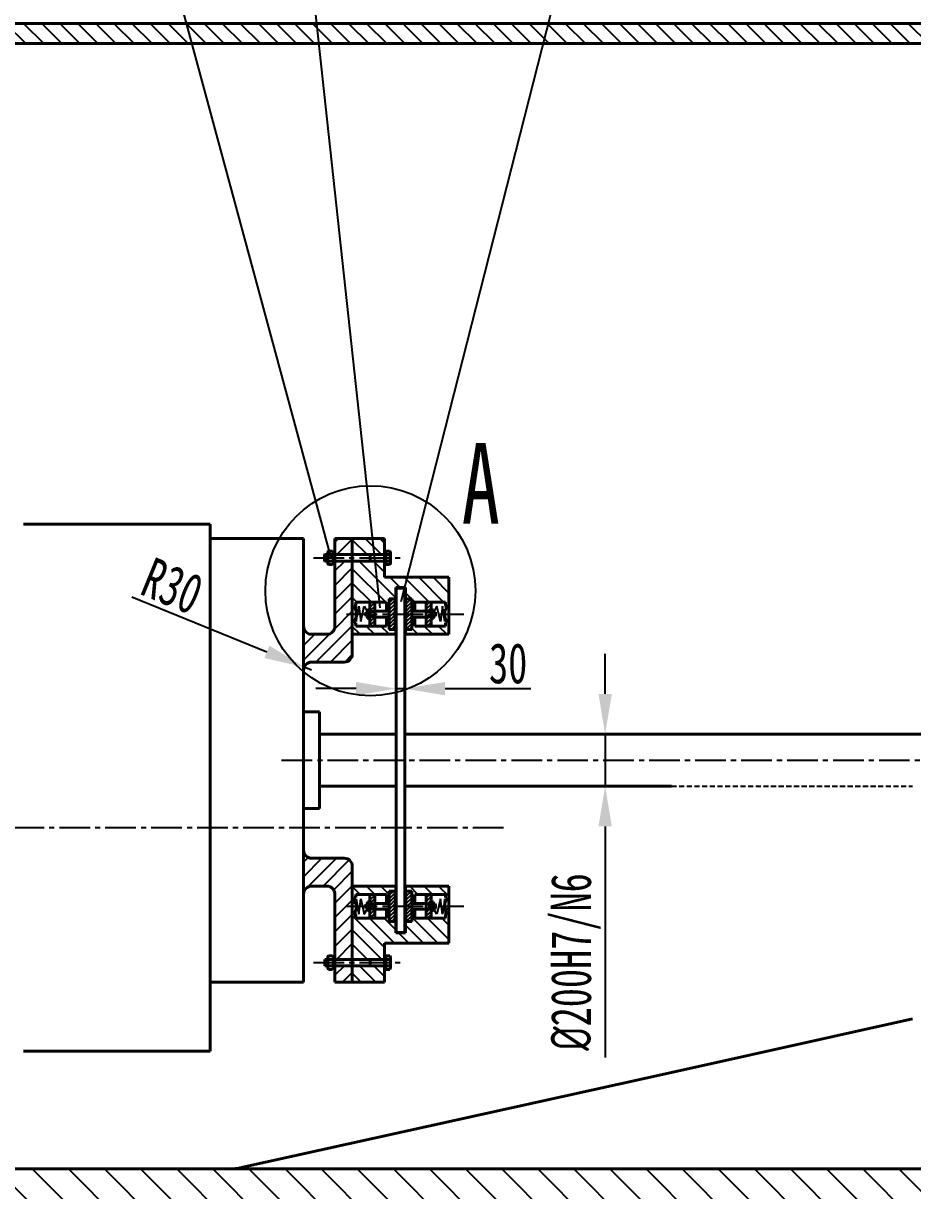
# Model space of a CAD drawing. Header units: millimetres. Extents: x 1593 to 2782, y 465 to 1306.
# Drawn here: x 2173.4 to 2284, y 1019.7 to 1164.9 of the extents above; entities that cross this region are included whole.
import ezdxf

# ---------------------------------------------------------------- set-up
doc = ezdxf.new("R2010")
doc.units = ezdxf.units.MM
doc.header["$LTSCALE"] = 0.2
doc.linetypes.add('CENTER2', pattern=[28.575, 19.05, -3.175, 3.175, -3.175])
doc.linetypes.add('HIDDEN2', pattern=[4.7625, 3.175, -1.5875])
for name, color, linetype in [('中心线', 1, 'CENTER2'), ('剖面线', 3, 'Continuous'), ('尺寸线', 4, 'Continuous'), ('细实线', 2, 'Continuous'), ('虚线', 6, 'HIDDEN2')]:
    doc.layers.add(name, color=color, linetype=linetype)
doc.layers.add('粗实线', color=7, linetype='Continuous', lineweight=40)
doc.styles.add('标准', font='', dxfattribs={"width": 0.7})
doc.styles.get('标准').set_extended_font_data('SimSun')
doc.dimstyles.new('30', dxfattribs={"dimtxt": 5, "dimasz": 5, "dimexe": 1.25, "dimexo": 0.625, "dimtad": 1, "dimdec": 0, "dimlfac": 30, "dimdsep": 46, "dimtxsty": '标准', "dimcen": 2.5, "dimadec": 0, "dimazin": 0, "dimtfac": 1, "dimtdec": 0, "dimtmove": 0, "dimatfit": 3, "dimfxl": 1, "dimarcsym": 0})
pattern_1 = [(45, (-2.3146, 0), (-0.224506403, 0.224506403), [])]
pattern_2 = [(135, (-2.3146, 0), (-0.8980256, -0.8980256), [])]

# ---------------------------------------------------------------- blocks, each defined once
blk = doc.blocks.new('*D5')
at = {"layer": 'Defpoints', "color": 0, "transparency": 16777216}
for p in [(2245.76, 1076.51), (2245.76, 1070.03), (2245.76, 1070.03)]:
    blk.add_point(p, dxfattribs=at)
at = {"layer": '尺寸线', "color": 0, "lineweight": -2, "transparency": 16777216}
for p, q in [((2245.76, 1081.51), (2245.76, 1086.51)), ((2245.14, 1076.51), (2244.51, 1076.51)), ((2245.76, 1076.51), (2245.76, 1070.03)), ((2245.14, 1070.03), (2244.51, 1070.03)), ((2245.76, 1065.03), (2245.76, 1036.32))]:
    blk.add_line(p, q, dxfattribs=at)
at = {"layer": '尺寸线', "color": 0, "transparency": 16777216}
for points in [[(2244.93, 1081.51), (2246.6, 1081.51), (2245.76, 1076.51)], [(2244.93, 1065.03), (2246.6, 1065.03), (2245.76, 1070.03)]]:
    blk.add_solid(points, dxfattribs=at)
at = {"layer": '尺寸线', "color": 0, "transparency": 16777216, "insert": (2242.11, 1048.18), "char_height": 5, "attachment_point": 5, "rotation": 90, "style": '标准'}
blk.add_mtext('{\\fISOCPEUR|b0|i0|c0|p34;%%C}200H7/N6', dxfattribs=at)
blk = doc.blocks.new('*D16')
at = {"layer": 'Defpoints', "color": 0, "transparency": 16777216}
for p in [(2219.79, 1083.46), (2220.86, 1083.46), (2220.86, 1082.17)]:
    blk.add_point(p, dxfattribs=at)
at = {"layer": '尺寸线', "color": 0, "lineweight": -2, "transparency": 16777216}
for p, q in [((2219.79, 1082.84), (2219.79, 1080.92)), ((2220.86, 1082.84), (2220.86, 1080.92)), ((2214.79, 1082.17), (2209.79, 1082.17)), ((2219.79, 1082.17), (2220.86, 1082.17)), ((2225.86, 1082.17), (2236.54, 1082.17))]:
    blk.add_line(p, q, dxfattribs=at)
at = {"layer": '尺寸线', "color": 0, "transparency": 16777216}
for points in [[(2214.79, 1083), (2214.79, 1081.34), (2219.79, 1082.17)], [(2225.86, 1083), (2225.86, 1081.34), (2220.86, 1082.17)]]:
    blk.add_solid(points, dxfattribs=at)
at = {"layer": '尺寸线', "color": 0, "transparency": 16777216, "insert": (2233.7, 1085.29), "char_height": 5, "attachment_point": 5, "style": '标准'}
blk.add_mtext('30', dxfattribs=at)
blk = doc.blocks.new('*D17')
at = {"layer": 'Defpoints', "color": 0, "transparency": 16777216}
for p in [(2208.33, 1084.85), (2209.26, 1084.47)]:
    blk.add_point(p, dxfattribs=at)
at = {"layer": '尺寸线', "color": 0, "lineweight": -2, "transparency": 16777216}
for p, q in [((2186.91, 1093.6), (2203.7, 1086.74)), ((2209.26, 1084.47), (2208.33, 1084.85))]:
    blk.add_line(p, q, dxfattribs=at)
at = {"layer": '尺寸线', "color": 0, "transparency": 16777216}
blk.add_solid([(2204.02, 1087.51), (2203.39, 1085.97), (2208.33, 1084.85)], dxfattribs=at)
at = {"layer": '尺寸线', "color": 0, "transparency": 16777216, "insert": (2191.94, 1094.92), "char_height": 5, "attachment_point": 5, "rotation": 337.7767, "style": '标准'}
blk.add_mtext('R30', dxfattribs=at)

msp = doc.modelspace()

# ---------------------------------------------------------------- hatches: boundary and pattern name
at = {"layer": '剖面线'}
h = msp.add_hatch(dxfattribs=at)
h.set_pattern_fill('ANSI31', scale=0.5, angle=90)
h.set_pattern_definition([(135, (-2.3146, 0), (-1.122532, -1.122532), [])])
h.paths.add_polyline_path([(2089.025, 1164.896), (1990.725, 1164.896, 0.4142136), (1980.725, 1154.896), (1980.725, 1077.997), (1983.225, 1077.997), (1983.225, 1152.396, -0.4142136), (1993.225, 1162.396), (2089.025, 1162.396)])
h.paths.add_polyline_path([(2482.382, 1154.896, 0.4142136), (2472.382, 1164.896), (2089.025, 1164.896), (2089.025, 1162.396), (2469.882, 1162.396, -0.4142136), (2479.882, 1152.396), (2479.882, 1073.271), (2482.382, 1073.271)])
h.paths.add_polyline_path([(2482.382, 1073.271), (2479.882, 1073.271), (2479.882, 977.396, -0.4142136), (2469.882, 967.396), (2141.025, 967.396), (2141.025, 964.896), (2472.382, 964.896, 0.4142136), (2482.382, 974.896)])
h.paths.add_polyline_path([(1983.225, 977.396), (1983.225, 1051.796), (1980.725, 1051.796), (1980.725, 974.896, 0.4142136), (1990.725, 964.896), (2037.025, 964.896), (2037.025, 967.396), (1993.225, 967.396, -0.4142136)])
h = msp.add_hatch(dxfattribs=at)
h.set_pattern_fill('ANSI31', scale=0.4)
h.paths.add_polyline_path([(2214.321, 1100.859), (2212.159, 1100.859), (2212.159, 1098.837), (2214.321, 1098.837)])
h.paths.add_polyline_path([(2214.321, 1098.037), (2212.159, 1098.037), (2212.159, 1089.925, -0.4142136), (2211.159, 1088.925), (2209.255, 1088.925, -0.4142136), (2208.255, 1089.925), (2208.255, 1084.468, -0.4142136), (2209.255, 1085.468), (2213.321, 1085.468, 0.4142136), (2214.321, 1086.468)])
h.paths.add_polyline_path([(2214.321, 1060.075, 0.4142136), (2213.321, 1061.075), (2209.255, 1061.075, -0.4142136), (2208.255, 1062.075), (2208.255, 1056.618, -0.4142136), (2209.255, 1057.618), (2211.159, 1057.618, -0.4142136), (2212.159, 1056.618), (2212.159, 1048.506), (2214.321, 1048.506)])
h.paths.add_polyline_path([(2214.321, 1047.706), (2212.159, 1047.706), (2212.159, 1045.684), (2214.321, 1045.684)])
h = msp.add_hatch(dxfattribs=at)
h.set_pattern_fill('ANSI31', scale=0.4, angle=90)
h.set_pattern_definition(pattern_2)
h.paths.add_polyline_path([(2226.32, 1096.014), (2218.321, 1096.014), (2218.321, 1098.037), (2214.321, 1098.037), (2214.321, 1091.437), (2214.78, 1091.437), (2214.758, 1092.061), (2214.558, 1092.061), (2214.558, 1092.515), (2214.742, 1092.515), (2214.742, 1092.917), (2215.371, 1092.917), (2218.564, 1092.917), (2218.564, 1091.878), (2218.876, 1091.878), (2218.876, 1093.296), (2218.912, 1093.296), (2218.912, 1093.332), (2219.726, 1093.332), (2219.726, 1093.95), (2219.726, 1094.736), (2220.915, 1094.736), (2220.915, 1093.95), (2220.915, 1093.332), (2221.729, 1093.332), (2221.729, 1093.296), (2221.764, 1093.296), (2221.764, 1091.807), (2222.076, 1091.807), (2222.076, 1092.917), (2225.269, 1092.917), (2225.899, 1092.917), (2225.899, 1092.515), (2226.083, 1092.515), (2226.083, 1092.061), (2225.883, 1092.061), (2225.86, 1091.437), (2226.32, 1091.437)])
h.paths.add_polyline_path([(2218.321, 1100.859), (2214.321, 1100.859), (2214.321, 1098.837), (2218.321, 1098.837)])
h.paths.add_polyline_path([(2218.876, 1090.987), (2218.564, 1090.987), (2218.564, 1089.957), (2215.371, 1089.957), (2214.742, 1089.957), (2214.742, 1090.359), (2214.558, 1090.359), (2214.558, 1090.813), (2214.802, 1090.813), (2214.78, 1091.437), (2214.321, 1091.437), (2214.321, 1088.925), (2215.371, 1088.925), (2219.726, 1088.925), (2219.726, 1089.543), (2218.912, 1089.543), (2218.912, 1089.578), (2218.876, 1089.578)])
h.paths.add_polyline_path([(2226.32, 1091.437), (2225.86, 1091.437), (2225.838, 1090.813), (2226.083, 1090.813), (2226.083, 1090.359), (2225.899, 1090.359), (2225.899, 1089.957), (2225.269, 1089.957), (2222.076, 1089.957), (2222.076, 1091.067), (2221.764, 1091.067), (2221.764, 1089.578), (2221.729, 1089.578), (2221.729, 1089.543), (2220.915, 1089.543), (2220.915, 1088.925), (2225.269, 1088.925), (2226.32, 1088.925)])
h = msp.add_hatch(dxfattribs=at)
h.set_pattern_fill('ANSI31', scale=0.1)
h.set_pattern_definition(pattern_1)
h.paths.add_polyline_path([(2219.667, 1089.543), (2218.912, 1089.543), (2218.912, 1091.437), (2219.667, 1091.437)])
h.paths.add_polyline_path([(2219.667, 1091.437), (2218.912, 1091.437), (2218.912, 1093.332), (2219.667, 1093.332)])
h.paths.add_polyline_path([(2221.729, 1089.543), (2220.974, 1089.543), (2220.974, 1091.437), (2221.729, 1091.437)])
h.paths.add_polyline_path([(2221.729, 1091.437), (2220.974, 1091.437), (2220.974, 1093.332), (2221.729, 1093.332)])
h = msp.add_hatch(dxfattribs=at)
h.set_pattern_fill('ANSI31', scale=0.1)
h.set_pattern_definition(pattern_1)
h.paths.add_polyline_path([(2216.514, 1089.957), (2217.135, 1089.957), (2217.135, 1091.121), (2216.514, 1091.121)])
h.paths.add_polyline_path([(2216.514, 1091.754), (2217.135, 1091.754), (2217.135, 1092.917), (2216.514, 1092.917)])
h.paths.add_polyline_path([(2224.127, 1091.121), (2223.506, 1091.121), (2223.506, 1089.957), (2224.127, 1089.957)])
h.paths.add_polyline_path([(2223.506, 1091.754), (2224.127, 1091.754), (2224.127, 1092.917), (2223.506, 1092.917)])
h = msp.add_hatch(dxfattribs=at)
h.set_pattern_fill('ANSI31', angle=90)
h.paths.add_polyline_path([(2471.352, 1009.3, -0.4142136), (2472.352, 1010.3), (2475.878, 1010.3, 0.4139867), (2476.878, 1011.299), (2476.882, 1017.452, 0.4142136), (2471.882, 1022.452), (2335.563, 1022.452), (2335.396, 992.654), (2471.352, 1002.3), (2473.637, 1002.3), (2473.637, 1005.3), (2472.352, 1005.3, -0.4142136), (2471.352, 1006.3)])
h.paths.add_polyline_path([(2335.563, 1022.452), (2199.243, 1022.452), (2163.047, 1022.452, -0.4142136), (2158.047, 1027.452), (2158.047, 1060.896, 0.4142136), (2157.047, 1061.896), (2153.547, 1061.896), (2153.547, 1064.896), (2150.397, 1064.896), (2150.397, 1058.896), (2154.047, 1058.896, -0.4142136), (2155.047, 1057.896), (2155.047, 1044.896, -0.4142136), (2154.047, 1043.896), (2147.272, 1043.896), (2147.272, 1014.452), (2150.591, 1014.452, -0.4142136), (2155.591, 1009.452), (2155.591, 989.723, -0.4142136), (2150.591, 984.723), (2150.15, 984.723), (2150.15, 984.056), (2148.578, 984.056), (2148.578, 982.956), (2148.845, 982.956), (2198.531, 982.956, 0.0183277), (2198.897, 982.97), (2335.396, 992.654)])
h.paths.add_polyline_path([(2231.176, 1001.486, -0.4142136), (2226.556, 996.133), (2198.897, 994.102, -0.0183277), (2198.531, 994.089), (2190.591, 994.089, -0.4142136), (2185.591, 999.089), (2185.591, 1009.452, -0.4142136), (2190.591, 1014.452), (2225.578, 1014.452, -0.3929031), (2230.564, 1009.818)], flags=16)
h.paths.add_polyline_path([(2150.397, 1064.896), (2147.272, 1064.896), (2147.272, 1058.896), (2150.397, 1058.896)])
h = msp.add_hatch(dxfattribs=at)
h.set_pattern_fill('ANSI31', scale=0.4, angle=90)
h.set_pattern_definition(pattern_2)
h.paths.add_polyline_path([(2219.726, 1052.592), (2219.726, 1053.211), (2218.912, 1053.211), (2218.912, 1053.246), (2218.876, 1053.246), (2218.876, 1054.664), (2218.564, 1054.664), (2218.564, 1053.625), (2215.371, 1053.625), (2214.742, 1053.625), (2214.742, 1054.027), (2214.558, 1054.027), (2214.558, 1054.481), (2214.758, 1054.481), (2214.78, 1055.105), (2214.321, 1055.105), (2214.321, 1048.506), (2218.321, 1048.507), (2218.321, 1050.528), (2226.32, 1050.528), (2226.32, 1055.105), (2225.86, 1055.105), (2225.883, 1054.481), (2226.083, 1054.481), (2226.083, 1054.027), (2225.899, 1054.027), (2225.899, 1053.625), (2225.269, 1053.625), (2222.076, 1053.625), (2222.076, 1054.735), (2221.764, 1054.735), (2221.764, 1053.246), (2221.729, 1053.246), (2221.729, 1053.211), (2220.915, 1053.211), (2220.915, 1052.592), (2220.915, 1051.806), (2219.726, 1051.806)])
h.paths.add_polyline_path([(2226.32, 1057.618), (2225.269, 1057.618), (2220.915, 1057.618), (2220.915, 1056.999), (2221.729, 1056.999), (2221.729, 1056.964), (2221.764, 1056.964), (2221.764, 1055.475), (2222.076, 1055.475), (2222.076, 1056.585), (2225.269, 1056.585), (2225.899, 1056.585), (2225.899, 1056.183), (2226.083, 1056.183), (2226.083, 1055.729), (2225.838, 1055.729), (2225.86, 1055.105), (2226.32, 1055.105)])
h.paths.add_polyline_path([(2219.726, 1057.618), (2215.371, 1057.618), (2214.321, 1057.618), (2214.321, 1055.105), (2214.78, 1055.105), (2214.802, 1055.729), (2214.558, 1055.729), (2214.558, 1056.183), (2214.742, 1056.183), (2214.742, 1056.585), (2215.371, 1056.585), (2218.564, 1056.585), (2218.564, 1055.555), (2218.876, 1055.555), (2218.876, 1056.964), (2218.912, 1056.964), (2218.912, 1056.999), (2219.726, 1056.999)])
h.paths.add_polyline_path([(2218.321, 1047.707), (2214.321, 1047.706), (2214.321, 1045.684), (2218.321, 1045.684)])
h = msp.add_hatch(dxfattribs=at)
h.set_pattern_fill('ANSI31', scale=0.1)
h.set_pattern_definition(pattern_1)
h.paths.add_polyline_path([(2219.667, 1056.999), (2218.912, 1056.999), (2218.912, 1055.105), (2219.667, 1055.105)])
h.paths.add_polyline_path([(2219.667, 1055.105), (2218.912, 1055.105), (2218.912, 1053.211), (2219.667, 1053.211)])
h.paths.add_polyline_path([(2221.729, 1056.999), (2220.974, 1056.999), (2220.974, 1055.105), (2221.729, 1055.105)])
h.paths.add_polyline_path([(2221.729, 1055.105), (2220.974, 1055.105), (2220.974, 1053.211), (2221.729, 1053.211)])
h = msp.add_hatch(dxfattribs=at)
h.set_pattern_fill('ANSI31', scale=0.1)
h.set_pattern_definition(pattern_1)
h.paths.add_polyline_path([(2216.514, 1055.422), (2217.135, 1055.422), (2217.135, 1056.585), (2216.514, 1056.585)])
h.paths.add_polyline_path([(2216.514, 1053.625), (2217.135, 1053.625), (2217.135, 1054.789), (2216.514, 1054.789)])
h.paths.add_polyline_path([(2224.127, 1056.585), (2223.506, 1056.585), (2223.506, 1055.422), (2224.127, 1055.422)])
h.paths.add_polyline_path([(2223.506, 1053.625), (2224.127, 1053.625), (2224.127, 1054.789), (2223.506, 1054.789)])

# ---------------------------------------------------------------- linework, layer by layer
at = {"layer": '中心线', "color": 7}
for p, q in [((2209.487, 1098.437), (2220.713, 1098.437)), ((2213.61, 1091.437), (2228.197, 1091.437)), ((2205.527, 1073.271), (2506.55, 1073.271)), ((1903.569, 1064.896), (2233.381, 1064.896)), ((2213.61, 1055.105), (2228.197, 1055.105)), ((2209.492, 1048.106), (2220.717, 1048.108))]:
    msp.add_line(p, q, dxfattribs=at)
at = {"layer": '尺寸线', "color": 7}
for p, q in [((2166.557, 1264.913), (2211.663, 1098.437)), ((2199.036, 1264.913), (2217.753, 1092.217)), ((2264.184, 1264.913), (2220.36, 1092.954))]:
    msp.add_line(p, q, dxfattribs=at)
at = {"layer": '粗实线', "color": 7}
for p, q in [((1990.725, 1164.896), (2472.382, 1164.896)), ((1993.225, 1162.396), (2469.882, 1162.396)), ((2173.408, 1102.601), (2196.639, 1102.601)), ((2196.639, 1102.601), (2196.639, 1037.091)), ((2196.639, 1100.859), (2208.255, 1100.859)), ((2208.255, 1100.859), (2208.255, 1064.075)), ((2212.159, 1100.859), (2212.159, 1089.925)), ((2212.159, 1100.859), (2218.321, 1100.859)), ((2214.321, 1086.468), (2214.321, 1100.859)), ((2218.321, 1096.014), (2218.321, 1100.859)), ((2210.911, 1098.837), (2210.878, 1098.803)), ((2210.878, 1098.07), (2210.878, 1098.803)), ((2210.911, 1098.837), (2211.262, 1098.837)), ((2210.911, 1098.837), (2211.262, 1098.837)), ((2211.098, 1098.837), (2210.911, 1098.837)), ((2210.911, 1098.037), (2210.911, 1098.837)), ((2211.262, 1098.837), (2211.098, 1098.837)), ((2211.262, 1099.079), (2211.262, 1097.813)), ((2211.855, 1099.284), (2211.369, 1099.284)), ((2211.37, 1098.837), (2211.855, 1098.837)), ((2211.959, 1099.195), (2211.959, 1097.678)), ((2211.959, 1099.195), (2212.159, 1099.195)), ((2212.159, 1098.837), (2218.321, 1098.837)), ((2216.553, 1098.037), (2216.553, 1098.837)), ((2218.321, 1099.37), (2218.454, 1099.37)), ((2218.454, 1097.503), (2218.454, 1099.37)), ((2218.487, 1098.97), (2218.454, 1098.97)), ((2218.487, 1099.284), (2218.964, 1099.284)), ((2218.487, 1097.589), (2218.487, 1099.284)), ((2218.487, 1098.837), (2218.964, 1098.837)), ((2219.071, 1097.763), (2219.071, 1099.061)), ((2210.878, 1098.07), (2210.911, 1098.037)), ((2210.911, 1098.037), (2211.262, 1098.037)), ((2210.911, 1098.037), (2211.262, 1098.037)), ((2211.098, 1098.037), (2210.911, 1098.037)), ((2211.262, 1098.037), (2211.098, 1098.037)), ((2211.369, 1098.037), (2211.854, 1098.037)), ((2211.854, 1097.589), (2211.369, 1097.589)), ((2211.959, 1097.678), (2212.159, 1097.678)), ((2212.159, 1098.037), (2218.321, 1098.037)), ((2218.321, 1097.503), (2218.454, 1097.503)), ((2218.487, 1097.903), (2218.454, 1097.903)), ((2218.487, 1098.037), (2218.964, 1098.037)), ((2218.487, 1097.589), (2218.964, 1097.589)), ((2219.071, 1097.813), (2219.071, 1098.037)), ((2226.32, 1096.014), (2218.321, 1096.014)), ((2226.32, 1088.925), (2226.32, 1096.014)), ((2220.915, 1094.736), (2219.726, 1094.736)), ((2219.726, 1093.95), (2219.726, 1094.736)), ((2220.855, 1094.676), (2219.785, 1094.676)), ((2220.856, 1073.27), (2220.855, 1094.676)), ((2220.915, 1093.95), (2220.915, 1094.736)), ((2218.912, 1093.332), (2218.912, 1089.543)), ((2218.912, 1093.332), (2219.726, 1093.332)), ((2219.667, 1093.332), (2219.667, 1089.543)), ((2219.726, 1093.95), (2219.726, 1093.332)), ((2220.915, 1093.332), (2220.915, 1093.95)), ((2221.729, 1093.332), (2220.915, 1093.332)), ((2220.974, 1089.543), (2220.974, 1093.332)), ((2221.729, 1093.332), (2221.729, 1089.543)), ((2214.321, 1088.925), (2214.321, 1092.17)), ((2214.321, 1091.054), (2214.321, 1091.821)), ((2214.742, 1092.515), (2214.558, 1092.515)), ((2214.558, 1092.515), (2214.558, 1092.061)), ((2214.558, 1092.061), (2214.813, 1092.061)), ((2215.371, 1092.917), (2214.742, 1092.917)), ((2214.742, 1092.917), (2214.742, 1092.515)), ((2214.813, 1092.061), (2214.813, 1091.437)), ((2218.564, 1092.917), (2215.371, 1092.917)), ((2216.002, 1091.693), (2215.984, 1091.675)), ((2215.984, 1091.675), (2215.984, 1091.199)), ((2216.222, 1091.693), (2216.002, 1091.693)), ((2216.002, 1091.693), (2216.002, 1091.181)), ((2216.514, 1091.98), (2216.222, 1091.98)), ((2216.222, 1091.98), (2216.222, 1091.437)), ((2216.514, 1091.693), (2216.222, 1091.693)), ((2216.514, 1092.917), (2216.514, 1091.437)), ((2217.135, 1091.754), (2216.514, 1091.754)), ((2217.135, 1092.917), (2217.135, 1091.437)), ((2218.912, 1091.798), (2217.135, 1091.798)), ((2218.564, 1091.798), (2218.564, 1092.917)), ((2218.876, 1091.878), (2218.564, 1091.878)), ((2221.729, 1091.798), (2223.506, 1091.798)), ((2221.764, 1091.807), (2222.076, 1091.807)), ((2222.076, 1091.798), (2222.076, 1092.917)), ((2222.076, 1092.917), (2225.269, 1092.917)), ((2223.506, 1092.917), (2223.506, 1091.437)), ((2223.506, 1091.754), (2224.127, 1091.754)), ((2224.127, 1092.917), (2224.127, 1091.437)), ((2224.127, 1091.98), (2224.419, 1091.98)), ((2224.127, 1091.693), (2224.419, 1091.693)), ((2224.419, 1091.98), (2224.419, 1091.437)), ((2224.419, 1091.693), (2224.639, 1091.693)), ((2224.639, 1091.693), (2224.639, 1091.181)), ((2224.639, 1091.693), (2224.656, 1091.675)), ((2224.656, 1091.675), (2224.656, 1091.199)), ((2225.269, 1092.917), (2225.899, 1092.917)), ((2226.083, 1092.061), (2225.827, 1092.061)), ((2225.827, 1092.061), (2225.827, 1091.437)), ((2225.899, 1092.917), (2225.899, 1092.515)), ((2225.899, 1092.515), (2226.083, 1092.515)), ((2226.083, 1092.515), (2226.083, 1092.061)), ((2214.558, 1090.359), (2214.558, 1090.813)), ((2214.558, 1090.813), (2214.813, 1090.813)), ((2214.742, 1090.359), (2214.558, 1090.359)), ((2214.742, 1089.957), (2214.742, 1090.359)), ((2214.813, 1090.813), (2214.813, 1091.437)), ((2215.984, 1091.199), (2216.002, 1091.181)), ((2216.222, 1091.181), (2216.002, 1091.181)), ((2216.222, 1090.894), (2216.222, 1091.437)), ((2216.222, 1091.181), (2216.514, 1091.181)), ((2216.514, 1090.894), (2216.222, 1090.894)), ((2216.514, 1089.957), (2216.514, 1091.437)), ((2217.135, 1091.121), (2216.514, 1091.121)), ((2217.135, 1089.957), (2217.135, 1091.437)), ((2218.912, 1091.076), (2217.135, 1091.076)), ((2218.564, 1091.076), (2218.564, 1089.957)), ((2218.876, 1090.987), (2218.564, 1090.987)), ((2221.729, 1091.076), (2223.506, 1091.076)), ((2221.764, 1091.067), (2222.076, 1091.067)), ((2222.076, 1091.076), (2222.076, 1089.957)), ((2223.506, 1089.957), (2223.506, 1091.437)), ((2223.506, 1091.121), (2224.127, 1091.121)), ((2224.127, 1089.957), (2224.127, 1091.437)), ((2224.419, 1091.181), (2224.127, 1091.181)), ((2224.127, 1090.894), (2224.419, 1090.894)), ((2224.419, 1090.894), (2224.419, 1091.437)), ((2224.419, 1091.181), (2224.639, 1091.181)), ((2224.656, 1091.199), (2224.639, 1091.181)), ((2225.827, 1090.813), (2225.827, 1091.437)), ((2226.083, 1090.813), (2225.827, 1090.813)), ((2225.899, 1089.957), (2225.899, 1090.359)), ((2225.899, 1090.359), (2226.083, 1090.359)), ((2226.083, 1090.359), (2226.083, 1090.813)), ((2209.255, 1088.925), (2211.159, 1088.925)), ((2215.371, 1088.925), (2214.321, 1088.925)), ((2215.371, 1089.957), (2214.742, 1089.957)), ((2218.564, 1089.957), (2215.371, 1089.957)), ((2219.726, 1088.925), (2215.371, 1088.925)), ((2218.912, 1089.543), (2219.726, 1089.543)), ((2219.726, 1089.543), (2219.726, 1088.925)), ((2221.729, 1089.543), (2220.915, 1089.543)), ((2220.915, 1088.925), (2220.915, 1089.543)), ((2220.915, 1088.925), (2225.269, 1088.925)), ((2222.076, 1089.957), (2225.269, 1089.957)), ((2225.269, 1089.957), (2225.899, 1089.957)), ((2225.269, 1088.925), (2226.32, 1088.925)), ((2213.321, 1085.468), (2209.255, 1085.468)), ((2208.255, 1079.271), (2210.255, 1079.271)), ((2210.255, 1079.271), (2210.255, 1073.271)), ((2219.786, 1076.513), (2210.255, 1076.513)), ((2220.856, 1076.513), (2350.825, 1076.513)), ((2210.255, 1067.271), (2210.255, 1073.271)), ((2220.856, 1073.272), (2220.855, 1051.866)), ((2219.786, 1070.03), (2210.255, 1070.03)), ((2220.856, 1070.03), (2254.005, 1070.03)), ((2208.255, 1067.271), (2210.255, 1067.271)), ((2208.255, 1064.075), (2208.255, 1062.075)), ((2208.255, 1062.075), (2208.255, 1056.618)), ((2213.321, 1061.075), (2209.255, 1061.075)), ((2214.321, 1060.075), (2214.321, 1045.684)), ((2209.255, 1057.618), (2211.159, 1057.618)), ((2215.371, 1057.618), (2214.321, 1057.618)), ((2214.321, 1057.618), (2214.321, 1054.372)), ((2219.726, 1057.618), (2215.371, 1057.618)), ((2218.912, 1053.211), (2218.912, 1056.999)), ((2218.912, 1056.999), (2219.726, 1056.999)), ((2219.667, 1053.211), (2219.667, 1056.999)), ((2219.726, 1056.999), (2219.726, 1057.618)), ((2220.915, 1057.618), (2225.269, 1057.618)), ((2220.915, 1057.618), (2220.915, 1056.999)), ((2221.729, 1056.999), (2220.915, 1056.999)), ((2220.974, 1056.999), (2220.974, 1053.211)), ((2221.729, 1053.211), (2221.729, 1056.999)), ((2225.269, 1057.618), (2226.32, 1057.618)), ((2226.32, 1057.618), (2226.32, 1050.528)), ((2208.255, 1056.618), (2208.255, 1045.684)), ((2212.159, 1045.684), (2212.159, 1056.618)), ((2214.321, 1055.488), (2214.321, 1054.722)), ((2214.742, 1056.183), (2214.558, 1056.183)), ((2214.558, 1056.183), (2214.558, 1055.729)), ((2214.558, 1055.729), (2214.813, 1055.729)), ((2215.371, 1056.585), (2214.742, 1056.585)), ((2214.742, 1056.585), (2214.742, 1056.183)), ((2214.813, 1055.729), (2214.813, 1055.105)), ((2218.564, 1056.585), (2215.371, 1056.585)), ((2215.984, 1055.343), (2216.002, 1055.361)), ((2215.984, 1054.867), (2215.984, 1055.343)), ((2216.222, 1055.361), (2216.002, 1055.361)), ((2216.002, 1054.849), (2216.002, 1055.361)), ((2216.514, 1055.648), (2216.222, 1055.648)), ((2216.222, 1055.648), (2216.222, 1055.105)), ((2216.222, 1055.361), (2216.514, 1055.361)), ((2216.514, 1056.585), (2216.514, 1055.105)), ((2217.135, 1055.422), (2216.514, 1055.422)), ((2217.135, 1056.585), (2217.135, 1055.105)), ((2218.912, 1055.466), (2217.135, 1055.466)), ((2218.564, 1055.466), (2218.564, 1056.585)), ((2218.876, 1055.555), (2218.564, 1055.555)), ((2221.729, 1055.466), (2223.506, 1055.466)), ((2221.764, 1055.475), (2222.076, 1055.475)), ((2222.076, 1055.466), (2222.076, 1056.585)), ((2222.076, 1056.585), (2225.269, 1056.585)), ((2223.506, 1056.585), (2223.506, 1055.105)), ((2223.506, 1055.422), (2224.127, 1055.422)), ((2224.127, 1056.585), (2224.127, 1055.105)), ((2224.127, 1055.648), (2224.419, 1055.648)), ((2224.419, 1055.361), (2224.127, 1055.361)), ((2224.419, 1055.648), (2224.419, 1055.105)), ((2224.419, 1055.361), (2224.639, 1055.361)), ((2224.639, 1054.849), (2224.639, 1055.361)), ((2224.656, 1055.343), (2224.639, 1055.361)), ((2224.656, 1054.867), (2224.656, 1055.343)), ((2225.269, 1056.585), (2225.899, 1056.585)), ((2226.083, 1055.729), (2225.827, 1055.729)), ((2225.827, 1055.729), (2225.827, 1055.105)), ((2225.899, 1056.585), (2225.899, 1056.183)), ((2225.899, 1056.183), (2226.083, 1056.183)), ((2226.083, 1056.183), (2226.083, 1055.729)), ((2214.558, 1054.027), (2214.558, 1054.481)), ((2214.558, 1054.481), (2214.813, 1054.481)), ((2214.742, 1054.027), (2214.558, 1054.027)), ((2214.742, 1053.625), (2214.742, 1054.027)), ((2214.813, 1054.481), (2214.813, 1055.105)), ((2216.002, 1054.849), (2215.984, 1054.867)), ((2216.222, 1054.849), (2216.002, 1054.849)), ((2216.222, 1054.562), (2216.222, 1055.105)), ((2216.514, 1054.849), (2216.222, 1054.849)), ((2216.514, 1054.562), (2216.222, 1054.562)), ((2216.514, 1053.625), (2216.514, 1055.105)), ((2217.135, 1054.789), (2216.514, 1054.789)), ((2217.135, 1053.625), (2217.135, 1055.105)), ((2218.912, 1054.744), (2217.135, 1054.744)), ((2218.564, 1054.744), (2218.564, 1053.625)), ((2218.876, 1054.664), (2218.564, 1054.664)), ((2221.729, 1054.744), (2223.506, 1054.744)), ((2221.764, 1054.735), (2222.076, 1054.735)), ((2222.076, 1054.744), (2222.076, 1053.625)), ((2223.506, 1053.625), (2223.506, 1055.105)), ((2223.506, 1054.789), (2224.127, 1054.789)), ((2224.127, 1053.625), (2224.127, 1055.105)), ((2224.127, 1054.849), (2224.419, 1054.849)), ((2224.127, 1054.562), (2224.419, 1054.562)), ((2224.419, 1054.562), (2224.419, 1055.105)), ((2224.419, 1054.849), (2224.639, 1054.849)), ((2224.639, 1054.849), (2224.656, 1054.867)), ((2225.827, 1054.481), (2225.827, 1055.105)), ((2226.083, 1054.481), (2225.827, 1054.481)), ((2225.899, 1053.625), (2225.899, 1054.027)), ((2225.899, 1054.027), (2226.083, 1054.027)), ((2226.083, 1054.027), (2226.083, 1054.481)), ((2215.371, 1053.625), (2214.742, 1053.625)), ((2218.564, 1053.625), (2215.371, 1053.625)), ((2218.912, 1053.211), (2219.726, 1053.211)), ((2219.726, 1052.592), (2219.726, 1053.211)), ((2219.726, 1052.592), (2219.726, 1051.806)), ((2221.729, 1053.211), (2220.915, 1053.211)), ((2220.915, 1053.211), (2220.915, 1052.592)), ((2220.915, 1052.592), (2220.915, 1051.806)), ((2222.076, 1053.625), (2225.269, 1053.625)), ((2225.269, 1053.625), (2225.899, 1053.625)), ((2220.915, 1051.806), (2219.726, 1051.806)), ((2220.855, 1051.866), (2219.785, 1051.866)), ((2226.32, 1050.528), (2218.321, 1050.528)), ((2218.321, 1050.528), (2218.321, 1045.684)), ((2210.882, 1048.472), (2210.915, 1048.506)), ((2210.882, 1048.472), (2210.882, 1047.739)), ((2210.915, 1048.506), (2211.267, 1048.506)), ((2210.915, 1048.506), (2211.267, 1048.506)), ((2211.103, 1048.506), (2210.915, 1048.506)), ((2210.915, 1048.506), (2210.916, 1047.706)), ((2211.267, 1048.506), (2211.103, 1048.506)), ((2211.267, 1047.464), (2211.267, 1048.729)), ((2211.858, 1048.953), (2211.374, 1048.953)), ((2211.374, 1048.506), (2211.858, 1048.506)), ((2211.964, 1047.347), (2211.963, 1048.864)), ((2211.963, 1048.864), (2212.163, 1048.864)), ((2212.164, 1048.506), (2218.325, 1048.507)), ((2216.558, 1048.507), (2216.558, 1047.707)), ((2218.325, 1049.04), (2218.458, 1049.04)), ((2218.458, 1049.04), (2218.459, 1047.174)), ((2218.492, 1048.64), (2218.458, 1048.64)), ((2218.492, 1048.954), (2218.968, 1048.955)), ((2218.492, 1048.954), (2218.492, 1047.259)), ((2218.492, 1048.507), (2218.968, 1048.507)), ((2219.075, 1048.781), (2219.075, 1047.483)), ((2219.075, 1048.731), (2219.075, 1048.507)), ((2210.916, 1047.706), (2210.882, 1047.739)), ((2210.916, 1047.706), (2211.267, 1047.706)), ((2210.916, 1047.706), (2211.267, 1047.706)), ((2211.103, 1047.706), (2210.916, 1047.706)), ((2211.267, 1047.706), (2211.103, 1047.706)), ((2211.859, 1047.259), (2211.373, 1047.259)), ((2211.374, 1047.706), (2211.859, 1047.706)), ((2211.964, 1047.347), (2212.164, 1047.348)), ((2212.164, 1047.706), (2218.325, 1047.707)), ((2218.325, 1047.174), (2218.459, 1047.174)), ((2218.492, 1047.574), (2218.459, 1047.574)), ((2218.492, 1047.707), (2218.968, 1047.707)), ((2218.492, 1047.259), (2218.968, 1047.26)), ((2196.639, 1045.684), (2208.255, 1045.684)), ((2212.159, 1045.684), (2218.321, 1045.684)), ((2254.005, 1034.454), (2284.005, 1041.095)), ((2173.408, 1037.091), (2196.639, 1037.091)), ((2254.005, 1034.454), (2200.324, 1022.57)), ((2163.047, 1022.452), (2199.243, 1022.452)), ((2199.243, 1022.452), (2471.882, 1022.452))]:
    msp.add_line(p, q, dxfattribs=at)
for points in [[(2219.786, 1073.271), (2219.785, 1084.56), (2219.785, 1094.676)], [(2219.786, 1073.271), (2219.785, 1061.983), (2219.785, 1051.866)]]:
    msp.add_lwpolyline(points, dxfattribs=at)
for centre, radius, start, end in [((2211.548, 1099.061), 0.286, 128.80756, 231.44934), ((2212.062, 1098.437), 0.8, 149.96778, 210), ((2211.675, 1099.06), 0.287, 308.77888, 51.11596), ((2211.162, 1098.437), 0.8, 330, 30), ((2218.783, 1099.061), 0.287, 308.83146, 51.16854), ((2218.27, 1098.437), 0.8, 330.01394, 29.98606), ((2211.549, 1097.813), 0.287, 128.83146, 231.16854), ((2211.674, 1097.813), 0.287, 308.83146, 51.16854), ((2218.783, 1097.813), 0.287, 308.83146, 51.16854), ((2209.255, 1089.925), 1, 180, 270), ((2211.159, 1089.925), 1, 270, 360), ((2213.321, 1086.468), 1, 270, 0), ((2209.255, 1084.468), 1, 90, 180), ((2209.255, 1062.075), 1, 180, 270), ((2213.321, 1060.075), 1, 0, 90), ((2209.255, 1056.618), 1, 90, 180), ((2211.159, 1056.618), 1, 0, 90), ((2211.554, 1048.73), 0.287, 128.84167, 231.17875), ((2212.066, 1048.106), 0.8, 150.01021, 210.04243), ((2211.678, 1048.73), 0.287, 308.84167, 51.17875), ((2211.166, 1048.106), 0.8, 330.01021, 30.01021), ((2218.788, 1048.731), 0.287, 308.84167, 51.17875), ((2218.275, 1048.107), 0.8, 330.02415, 29.99627), ((2211.553, 1047.482), 0.286, 128.56087, 231.20265), ((2211.679, 1047.482), 0.287, 308.89425, 51.23133), ((2218.788, 1047.483), 0.287, 308.84167, 51.17875), ((2199.243, 1027.452), 5, 270, 282.48244)]:
    msp.add_arc(centre, radius, start, end, dxfattribs=at)
at = {"layer": '细实线', "color": 7}
for p, q in [((2211.098, 1098.803), (2210.878, 1098.803)), ((2211.262, 1098.803), (2211.098, 1098.803)), ((2212.159, 1098.803), (2216.553, 1098.803)), ((2211.098, 1098.07), (2210.878, 1098.07)), ((2211.262, 1098.07), (2211.098, 1098.07)), ((2212.159, 1098.07), (2216.553, 1098.07)), ((2218.912, 1093.296), (2218.876, 1093.296)), ((2218.876, 1093.296), (2218.876, 1091.798)), ((2221.729, 1093.296), (2221.764, 1093.296)), ((2221.764, 1093.296), (2221.764, 1091.798)), ((2214.558, 1092.061), (2214.742, 1092.515)), ((2214.742, 1092.515), (2214.813, 1090.508)), ((2214.813, 1090.508), (2215.122, 1092.422)), ((2215.122, 1092.422), (2215.371, 1090.508)), ((2215.371, 1090.508), (2215.807, 1092.422)), ((2215.807, 1092.422), (2216.222, 1091.693)), ((2216.222, 1091.675), (2215.984, 1091.675)), ((2224.834, 1092.422), (2224.419, 1091.693)), ((2224.419, 1091.675), (2224.656, 1091.675)), ((2225.269, 1090.508), (2224.834, 1092.422)), ((2225.518, 1092.422), (2225.269, 1090.508)), ((2225.827, 1090.508), (2225.518, 1092.422)), ((2225.899, 1092.515), (2225.827, 1090.508)), ((2226.083, 1092.061), (2225.899, 1092.515)), ((2216.222, 1091.199), (2215.984, 1091.199)), ((2218.876, 1089.578), (2218.876, 1091.076)), ((2221.764, 1089.578), (2221.764, 1091.076)), ((2224.419, 1091.199), (2224.656, 1091.199)), ((2218.912, 1089.578), (2218.876, 1089.578)), ((2221.729, 1089.578), (2221.764, 1089.578)), ((2218.912, 1056.964), (2218.876, 1056.964)), ((2218.876, 1056.964), (2218.876, 1055.466)), ((2221.729, 1056.964), (2221.764, 1056.964)), ((2221.764, 1056.964), (2221.764, 1055.466)), ((2214.742, 1054.027), (2214.813, 1056.034)), ((2214.813, 1056.034), (2215.122, 1054.121)), ((2215.122, 1054.121), (2215.371, 1056.034)), ((2215.371, 1056.034), (2215.807, 1054.121)), ((2216.222, 1055.343), (2215.984, 1055.343)), ((2224.419, 1055.343), (2224.656, 1055.343)), ((2225.269, 1056.034), (2224.834, 1054.121)), ((2225.518, 1054.121), (2225.269, 1056.034)), ((2225.827, 1056.034), (2225.518, 1054.121)), ((2225.899, 1054.027), (2225.827, 1056.034)), ((2214.558, 1054.481), (2214.742, 1054.027)), ((2215.807, 1054.121), (2216.222, 1054.849)), ((2216.222, 1054.867), (2215.984, 1054.867)), ((2218.876, 1053.246), (2218.876, 1054.744)), ((2221.764, 1053.246), (2221.764, 1054.744)), ((2224.419, 1054.867), (2224.656, 1054.867)), ((2224.834, 1054.121), (2224.419, 1054.849)), ((2226.083, 1054.481), (2225.899, 1054.027)), ((2218.912, 1053.246), (2218.876, 1053.246)), ((2221.729, 1053.246), (2221.764, 1053.246)), ((2211.103, 1048.472), (2210.882, 1048.472)), ((2211.267, 1048.472), (2211.103, 1048.472)), ((2212.164, 1048.473), (2216.558, 1048.473)), ((2211.103, 1047.739), (2210.882, 1047.739)), ((2211.267, 1047.739), (2211.103, 1047.739)), ((2212.164, 1047.739), (2216.558, 1047.74))]:
    msp.add_line(p, q, dxfattribs=at)
msp.add_circle((2216.566, 1094.343), 13.059, dxfattribs=at)
at = {"layer": '虚线', "color": 7}
msp.add_line((2254.005, 1070.03), (2284.005, 1070.03), dxfattribs=at)

# ---------------------------------------------------------------- texts
at = {"layer": '尺寸线', "color": 7, "style": '标准', "width": 0.7}
msp.add_text('A', height=10, dxfattribs=at).set_placement((2227.916, 1102.696))

# ---------------------------------------------------------------- dimensions: what is measured, and where the dimension line sits
at = {"layer": '尺寸线', "color": 7}
dim = msp.add_radius_dim(center=(2209.255, 1084.468), mpoint=(2208.329, 1084.846), dimstyle='30', dxfattribs=at)
dim.commit()
dim.dimension.update_dxf_attribs({"geometry": '*D17', "text_midpoint": (2190.76, 1092.024), "dimtype": 164})
dim = msp.add_linear_dim(base=(2220.856, 1082.169), p1=(2219.785, 1083.46), p2=(2220.856, 1083.46), text='30', dimstyle='30', dxfattribs=at)
dim.commit()
dim.dimension.update_dxf_attribs({"geometry": '*D16', "text_midpoint": (2233.697, 1085.294)})
dim = msp.add_linear_dim(base=(2245.763, 1070.03), p1=(2245.763, 1076.513), p2=(2245.763, 1070.03), angle=90, text='{\\fISOCPEUR|b0|i0|c0|p34;%%C}200H7/N6', dimstyle='30', dxfattribs=at)
dim.commit()
dim.dimension.update_dxf_attribs({"geometry": '*D5', "text_midpoint": (2242.111, 1048.175)})

doc.saveas('drawing.dxf')
